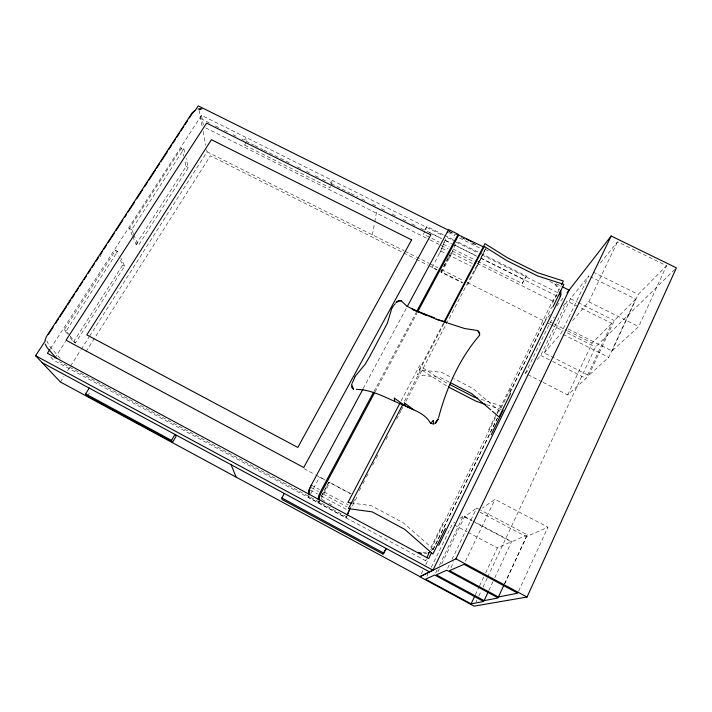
<?xml version="1.0" encoding="UTF-8"?>
<svg xmlns="http://www.w3.org/2000/svg" width="712" height="712" viewBox="0 0 712 712"><rect width="100%" height="100%" fill="white"/><g stroke="black" fill="none" stroke-linecap="round" stroke-linejoin="round"><path stroke-width="0.53" stroke-dasharray="3.56 2.67" d="M347.367 515.399L346.121 517.704L308.412 497.385L308.536 495.383M330.137 185.939L330.012 187.763L244.519 145.106L244.296 143.13M331.694 184.898L332.014 180.305L330.315 183.198M319.012 501.034L318.745 502.957L319.759 501.435M372.412 234.853L374.557 222.945M374.752 221.859L376.897 209.951M443.505 234.782L426.719 226.434L425.473 230.474L441.262 238.342M436.883 270.062L432.131 267.223M431.997 267.605L440.755 251.025L445.418 238.947M445.276 239.695L439.749 253.134M346.121 517.704L346.895 515.711M451.684 253.16L455.947 242.65M356.908 497.172L351.505 507.522M568.167 328.962L612.053 350.98L638.7 326.603L666.548 265.718L617.509 241.777L598.694 265.158M518.656 591.183L547.902 527.192L495.009 499.326L482.567 508.065M544.208 352.956L561.065 333.394L588.771 275.9L570.463 298.764L544.208 352.956L588.691 375.464L608.733 357.362L635.691 299.084L590.729 276.87M504.461 583.929L526.302 536.697L547.902 527.192M612.053 350.98L638.237 294.341L666.548 265.718M504.674 583.911L527.37 534.828L480.618 510.086M588.691 375.464L614.287 320.587L635.691 299.084M488.815 590.506L492.944 581.722M494.796 577.744L511.643 541.547L473.017 521.042M543.114 382.38L567.74 394.929L586.047 378.428L611.741 323.382L578.981 307.059M567.74 394.929L592.126 343.077L611.741 323.382M475.313 594.885L479.069 586.893M479.541 585.896L483.759 576.907M485.637 572.911L497.368 547.928L511.643 541.547M475.972 602.13L476.915 600.118M478.802 596.104L481.152 591.085M483.03 587.062L487.266 578.028M487.738 577.023L595.49 347.047L675.608 268.62M450.411 255.848L452.04 252.529M467.49 284.987L475.02 270.533M477.334 265.968L485.459 249.004M572.582 320.623L588.824 301.808L617.509 241.777M465.408 561.314L495.009 499.326M485.931 248.088L475.99 268.638M447.697 568.238L450.082 563.308M451.987 559.356L476.728 508.03L479.648 509.578M450.936 567.678L453.802 561.732M437.844 571.87L439.295 568.879M441.716 563.877L464.473 516.921L476.728 508.03M537.222 359.524L540.702 355.457L567.063 301.123L577.984 306.56M435.646 573.062L437.56 569.119M439.473 565.177L463.361 515.906L472.056 520.525M542.126 381.872L525.376 373.337L550.349 322.109L554.354 317.071M426.942 576.239L427.903 574.273M431.267 567.366L452.405 523.979L454.941 522.119M443.416 522.083L431.116 547.172L403.366 522.848L371.335 505.68L353.268 503.242M488.681 429.763L500.474 405.715L480.894 399.236M50.81 357.095L53.525 360.138L425.367 560.558L426.346 558.555M430.751 549.575L496.78 414.838M497.27 413.832L552.539 301.051L557.22 294.83M510.869 388.147L499.566 411.216L472.715 388.343L454.309 378.873M552.485 303.161L560.976 285.823M433.021 549.611L497.501 417.837M509.712 392.882L551.72 307.032M421.273 573.765L422.892 570.659M425.82 564.678L428.259 559.694M432.976 549.842L497.519 418.14M510.059 392.321L544.84 321.441L467.544 282.628M448.524 257.522L449.69 255.208M477.761 261.34L522.216 283.518L526.417 276.06L454.363 240.184M526.417 276.06L522.216 283.518M449.397 257.958L450.562 255.644M350.064 508.493L351.105 506.463M474.931 270.738L476.123 268.415M443.977 323.56L417.268 374.699L440.256 377.449L449.121 382.024M404.478 401.257L421.023 369.581L447.51 386.5M353.099 502.601L354.701 499.575M359.32 490.71L360.859 487.756M362.915 483.822L364.455 480.867M366.44 477.031L368.051 473.978M372.67 465.114L374.209 462.159M376.265 458.225L378.748 453.428M386.02 439.518L388.494 434.747M396.7 419.012L398.239 416.057M399.37 413.912L400.918 410.957M401.31 410.157L402.85 407.211M405.929 401.31L484.917 249.859M401.114 400.901L419.519 365.719L442.722 380.884L448.524 383.884M443.487 323.043L419.101 369.697L441.716 372.394L453.339 378.375M321.121 496.647L328.926 481.988L350.188 493.38M448.07 258.26L440.942 271.646L462.551 282.504M321.931 495.232L328.891 482.166L351.105 494.057M441.823 270.088L440.799 272.029L462.382 282.878M443.887 266.226L448.008 258.492M320.881 499.468L329.852 482.487M441.68 272.465L449.459 257.744M373.916 391.609L416.431 312.061M375.037 391.947L417.17 312.808M310.61 493.941L319.617 477.004L325.17 480.173M484.614 250.473L485.237 249.316M363.2 388.512L406.757 307.495M424.655 230.216L426.719 226.434M424.957 231.409L423.426 234.221L439.233 242.116M87.505 396.023L90.584 391.102M244.519 145.106L246.272 142.311M85.912 351.808L210.396 155.803L415.301 258.759M60.395 381.997L63.973 376.381M67.551 370.765L69.927 367.027M70.524 366.084L80.661 350.179M81.257 349.245L89.009 337.079M89.605 336.144L207.059 151.816L206.649 149.671M70.159 337.559L73.478 341.876L75.481 342.944L124.662 266.155L120.915 258.269M132.761 236.42L136.099 244.385L138.333 245.542L188.28 167.534L186.063 158.269M73.478 341.876L122.695 265.131L120.328 260.192M136.099 244.385L186.09 166.43L184.586 160.236M54.726 358.269L65.54 341.475M50.436 348.631L201.523 115.282L443.193 235.619M132.343 235.423L129.424 228.454L181.578 147.856L183.847 149.004L185.084 154.148M67.498 334.115L64.178 329.798L115.602 250.304L117.649 251.372L119.046 254.326M69.553 335.21L66.261 330.92L117.649 251.372M133.393 233.634L131.747 229.656L183.847 149.004M99.92 256.898L101.131 255.03M319.225 502.022L320.097 500.714M317.81 502.449L318.825 500.928M308.412 497.385L309.471 495.89M550.234 314.49L544.698 321.539L546.647 322.518M556.909 305.831L564.42 296.254M431.401 550.696L432.86 548.552L430.938 550.038M563.05 306.16L567.063 301.123M525.376 373.337L529.559 368.46M459.997 518.389L463.361 515.906M425.367 560.558L426.995 559.57M527.37 534.828L511.51 541.894L475.251 522.644M426.435 552.058L422.679 552.628M426.924 553.384L424.227 553.749M486.438 404.665L501.079 409.516M593.123 272.082L638.237 294.341M556.214 283.75L561.189 286.215M449.032 231.32L455.511 234.542M463.103 238.306L465.025 239.268M472.724 243.095L476.577 245.008M449.325 231.525L455.297 234.488M461.26 237.452L464.242 238.938M472.198 242.89L475.18 244.367M485.13 249.316L489.108 251.292M549.762 281.436L555.938 284.595L559.685 288.422M588.824 301.808L638.7 326.603M448.355 232.441L454.843 235.672M459.552 238.013L480.76 248.559M444.493 235.272L453.375 239.695M570.463 298.764L577.281 302.155M578.251 302.644L614.287 320.587M447.172 237.594L455.128 241.555M456.125 242.053L478.001 252.947M481.979 254.923L558.564 293.059M445.214 240.309L451.132 243.255M455.075 245.222L476.791 256.044M480.733 258.011L524.166 279.656M200.668 118.584L209.524 122.998M215.425 125.944L220.346 128.391M224.28 130.358L229.202 132.806M233.136 134.773L236.09 136.241M241.991 139.187L243.958 140.166L245.729 137.345L246.049 140.326M245.943 141.154L253.89 145.115M254.878 145.604L262.817 149.565M263.814 150.054L291.608 163.911M297.563 166.875L300.535 168.361M306.498 171.325L309.471 172.811M315.425 175.784L318.406 177.261M322.376 179.246L327.342 181.72M331.303 183.687L341.128 188.591M342.107 189.081L349.966 192.996M350.954 193.486L357.825 196.912M361.758 198.87L366.671 201.318M372.563 204.255L377.476 206.703M381.41 208.66L386.322 211.117M392.223 214.054L397.136 216.501M403.037 219.438L405.982 220.907M411.874 223.853L416.796 226.3M420.721 228.258L423.676 229.727M429.594 232.682L441.449 238.591M445.409 240.558L451.337 243.513M452.325 244.002L477.031 256.32M480.983 258.287L556.553 295.952M443.184 244.083L449.112 247.037M453.063 249.013L476.773 260.841M205.706 127.902L429.309 239.535M430.306 240.033L448.195 248.96M452.165 250.944L476.017 262.853M477.013 263.351L552.539 301.051M441.992 248.319L446.887 250.757M472.403 263.511L450.803 252.715L449.53 255.412L471.077 266.181M440.755 251.025L445.632 253.463M550.349 322.109L553.26 323.568M554.23 324.058L566.859 330.395M567.838 330.884L592.126 343.077M207.059 151.816L404.122 250.775M405.119 251.274L428.9 263.218M429.888 263.716L437.818 267.694M441.778 269.688L463.583 280.635M547.626 323.008L550.554 324.476M551.533 324.975L563.254 330.858M567.161 332.815L595.49 347.047M416.298 259.257L428.17 265.229M429.167 265.727L437.026 269.679M563.05 334.391L608.733 357.362M186.09 166.43L188.28 167.534M540.702 355.457L551.542 360.948M552.53 361.447L586.047 378.428M129.424 228.454L131.747 229.656M122.695 265.131L124.662 266.155M480.048 512.204L526.302 536.697M464.473 516.921L471.335 520.561M454.363 525.02L467.072 531.793M468.051 532.309L497.368 547.928M64.178 329.798L66.261 330.92M303.971 468.621L314.731 474.388M315.71 474.913L325.197 479.995M311.358 485.112L319.457 489.464M324.174 492.001L348.221 504.915M311.251 487.622L318.442 491.494M323.159 494.03L347.18 506.944M310.218 489.998L317.392 493.861M321.13 495.872L348.916 510.816M321.984 499.628L324.903 501.203M328.793 503.295L331.712 504.861M346.602 516.77L59.461 361.678M554.737 283.91L559.018 289.882M60.191 358.447L48.906 345.391L46.858 340.71M70.212 336.073L75.481 342.944M115.602 250.304L118.441 256.231M133.803 234.622L138.333 245.542M181.578 147.856L183.58 156.106M199.031 110.102L202.315 127.163M203.143 131.453L205.821 145.381M201.523 115.282L203.32 124.796"/><path stroke-width="1.07" d="M438.708 545.419L560.282 296.61L559.801 292.098M308.59 494.386L308.83 490.39L311.251 485.157L362.844 389.33M309.079 493.478L309.32 489.518L311.358 485.112M479.354 334.382L479.158 332.798L477.983 331.222M479.674 335.21L479.559 332.664L477.814 330.546M318.184 499.557L318.691 495.703L321.165 490.479L373.399 392.588M319.145 500.073L319.679 496.228L322.162 491.013L374.361 393.095M44.998 340.238L46.413 336.616L192.16 112.843L195.684 109.79M438.619 417.624C446.121 388.779 459.338 358.821 479.354 335.548M352.102 383.323L354.905 377.235M348.916 510.816L347.367 514.785L350.064 508.493M560.282 296.61L560.976 294.376L560.709 290.763M611.172 236.01L455.911 558.849L419.804 576.756L474.094 606.143L527.04 597.03L676.4 267.837L611.172 236.01L567.081 292.739M498.418 596.994L517.74 593.185L463.975 564.313L449.503 570.65L498.418 596.994L503.526 585.94M484.124 600.643L498.195 597.929L446.753 570.214L436.394 574.869L484.124 600.643L488.298 591.681M471.095 603.874L483.697 601.498L434.694 575.029L425.509 579.203L471.095 603.874L474.842 595.882M45.31 340.808L35.6 355.724L60.395 381.997L419.964 576.64L432.985 570.178L569.146 290.176L562.186 286.714M445.356 528.518L432.878 554.043L404.692 529.319L372.171 511.866L348.426 508.635L402.422 405.199M491.236 434.64L503.17 410.201M426.835 557.558L429.772 551.569M561.448 284.853L563.334 281L537.489 272.696L507.496 257.797L484.961 243.673L443.994 322.064M431.552 552.601L428.624 558.591L47.419 353.303L49.831 349.565M510.557 393.469L499.067 416.965L492.446 411.322M552.859 306.961L563.886 284.408L537.622 275.962L507.149 260.815L484.258 246.459L444.493 322.572M438.013 418.887L435.068 423.231M438.387 419.083L435.335 423.578M382.994 554.078L386.26 548.516L382.994 554.078L282.059 499.468L281.863 497.982L284.319 493.461M400.091 402.867L347.945 502.521L352.2 503.09M416.751 311.34L458.154 234.284L448.934 229.709L447.43 231.987M417.695 311.829L458.706 235.04L483.938 247.1M407.282 306.516L447.688 231.356M172.66 442.108L171.512 440.363L175.01 434.427L176.131 436.225L172.66 442.108L87.505 396.023L85.609 393.878L89.231 388.093M393.585 305.617L391.662 308.768L387.275 323.408L369.537 356.846L365.229 364.143L354.674 376.951M48.282 334.578L53.124 327.137M55.545 323.426L58.58 318.771M59.79 316.911L66.447 306.685M67.658 304.825L70.684 300.179M71.894 298.319L74.315 294.599M76.131 291.813L78.551 288.093M79.762 286.233L82.788 281.587M84.007 279.727L86.428 276.007M88.244 273.221L90.664 269.501M91.875 267.641L94.296 263.921M96.111 261.135L98.532 257.415M100.347 254.62L102.768 250.909M103.979 249.049L106.4 245.328M108.215 242.534L114.276 233.242M116.092 230.448L122.749 220.222M124.564 217.436L126.38 214.65M128.196 211.856L134.248 202.564M136.668 198.844L142.729 189.543M144.545 186.758L147.571 182.103M148.781 180.243L155.439 170.017M156.649 168.157L159.675 163.511M160.885 161.651L167.551 151.425M168.762 149.565L171.788 144.919M172.998 143.059L175.419 139.338M176.629 137.478L179.655 132.833M180.866 130.972L183.892 126.327M185.102 124.466L187.523 120.746M189.339 117.952L191.759 114.24M195.791 109.586L198.221 105.857L448.818 230.377M192.365 113.306L194.821 110.885M394.323 304.941L395.267 303.704M396.014 302.324L398.498 300.695L401.061 300.58M396.281 302.627L398.64 301.078L400.945 300.962M428.188 552.948L429.372 552.352M198.034 108.972L201.87 108.802M356.418 389.384C373.613 389.5 389.286 399.895 405.057 405.724L413.708 409.827L404.363 402.796L405.386 405.956C414.607 410.432 425.527 413.761 430.653 423.453M199.467 109.292L200.74 109.239M435.975 319.11L445.863 321.904L447.127 322.848L436.002 319.163M477.298 330.475L464.607 328.526L448.16 323.203M421.451 553.393L418.807 552.361M477.797 398.222L473.676 396.851L449.486 384.382M485.397 404.318L475.981 401.203L448.489 387.008M416.324 310.868L434.765 317.961M412.106 308.946L435.041 318.709M416.057 310.77L406.988 306.276L401.328 300.918M412.969 309.747L418.959 312.292M420.952 313.147L425.936 315.274M394.706 400.803L394.252 398.044L405.386 405.956M456.775 234.328L458.759 235.325M466.716 239.277L471.691 241.742M450.1 382.531L471.762 393.692L490.799 409.916M455.911 558.849L527.04 597.03M35.6 355.724L432.985 570.178M42.15 362.666L429.532 571.896M281.863 497.982L383.91 553.171M85.609 393.878L171.512 440.363M56.408 358.269L46.983 347.518L45.194 344.065M231.115 464.722L236.108 477.111M430.796 234.871L303.721 467.526L66.029 340.22L206.605 123.105L430.796 234.871M411.616 239.873L297.803 447.439L86.802 334.88L211.411 139.694L411.616 239.873M433.181 420.614L430.822 423.266L433.857 424.192L433.181 420.614M353.544 389.322L351.692 387.453L351.657 384.231L353.544 389.322"/></g></svg>
